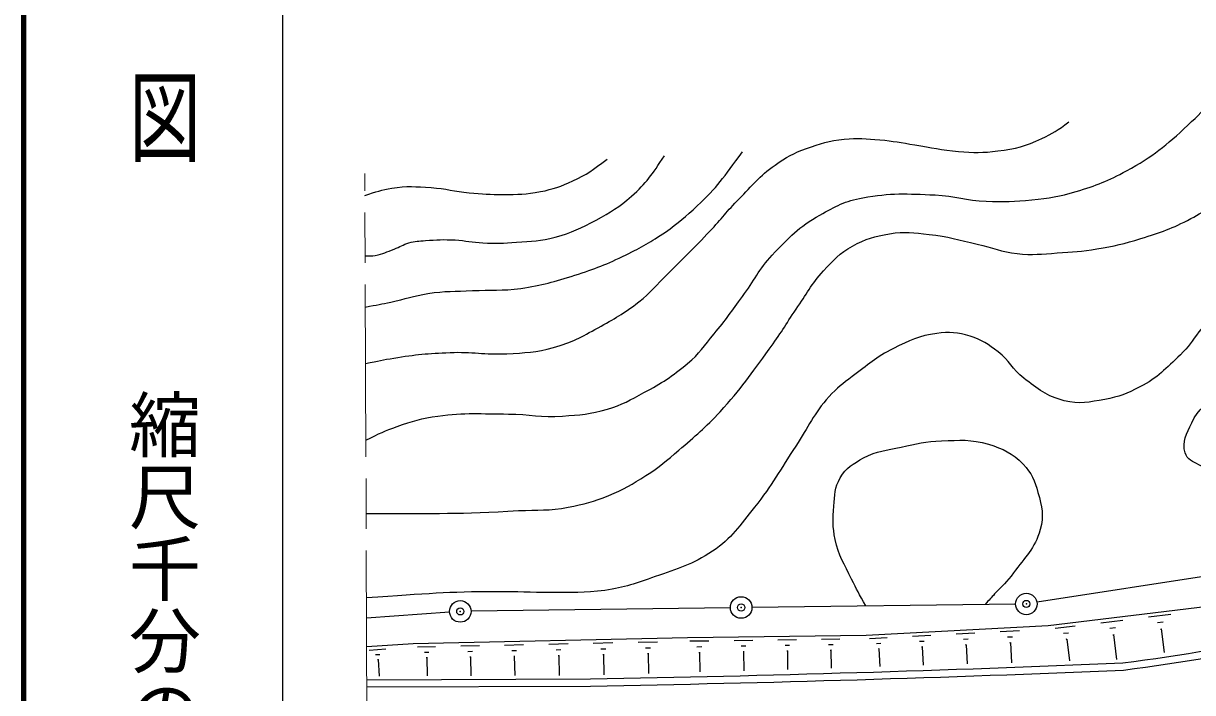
# Model space of a CAD drawing. Units: millimetres, scale not verified. Extents: x 40000 to 680000, y 20000 to 380000.
# Drawn here: x 40000 to 121270, y 269866 to 316413 of the extents above; entities that cross this region are included whole.
import ezdxf
from ezdxf.enums import TextEntityAlignment as Align

# ---------------------------------------------------------------- set-up
doc = ezdxf.new("R2010")
doc.units = ezdxf.units.MM
doc.header["$LTSCALE"] = 1000
doc.header["$PDMODE"] = 32
doc.header["$PDSIZE"] = 500
doc.linetypes.add('CHAIN', pattern=[18.5, 12, -1.5, 3.5, -1.5])
for name, color, linetype, lineweight in [('M-BGD', 7, 'Continuous', 25), ('M-BMK', 2, 'CHAIN', 13), ('M-BMK-ROW', 30, 'Continuous', 25), ('M-TTL', 2, 'Continuous', 140), ('M-TTL-BAND', 7, 'Continuous', 25)]:
    doc.layers.add(name, color=color, linetype=linetype, lineweight=lineweight)
doc.styles.add('@ＭＳ ゴシック', font='')
doc.styles.get('@ＭＳ ゴシック').set_extended_font_data('@MS Gothic')

msp = doc.modelspace()

# ---------------------------------------------------------------- linework, layer by layer
at = {"layer": 'M-BGD'}
for p, q in [((111227, 274538), (123588, 276038)), ((114883, 274730), (116425, 274917)), ((118197, 275132), (119746, 275320)), ((118834, 274738), (119222, 274785)), ((98588, 273871), (111227, 274538)), ((104827, 273950), (106133, 274019)), ((107888, 274111), (109229, 274182)), ((111717, 274346), (113114, 274515)), ((112292, 273990), (112641, 274032)), ((115518, 274338), (115903, 274384)), ((115718, 273893), (115815, 273904)), ((115766, 273899), (115977, 272167)), ((119036, 274291), (119133, 274303)), ((119084, 274297), (119283, 272658)), ((63861, 273066), (67082, 273288)), ((67082, 273288), (86172, 273705)), ((67393, 273045), (68652, 273072)), ((70408, 273111), (71694, 273139)), ((73449, 273177), (74763, 273206)), ((76518, 273244), (77859, 273273)), ((79615, 273311), (80980, 273341)), ((82727, 273379), (84080, 273409)), ((86172, 273705), (98588, 273871)), ((86312, 273457), (87650, 273474)), ((89394, 273498), (90707, 273515)), ((89892, 273111), (90220, 273115)), ((92451, 273539), (93739, 273556)), ((92939, 273159), (93261, 273164)), ((95483, 273580), (96745, 273597)), ((95962, 273207), (96277, 273212)), ((98808, 273633), (100046, 273698)), ((99292, 273286), (99601, 273302)), ((101800, 273790), (103072, 273857)), ((102297, 273434), (102615, 273451)), ((105337, 273584), (105664, 273601)), ((105480, 273199), (105562, 273203)), ((105521, 273201), (105592, 271857)), ((108412, 273736), (108747, 273753)), ((108559, 273340), (108642, 273345)), ((108601, 273342), (108674, 271949)), ((112474, 273587), (112561, 273597)), ((112518, 273592), (112702, 272069)), ((64025, 272826), (65182, 272906)), ((64483, 272509), (64772, 272529)), ((67874, 272677), (68188, 272684)), ((68000, 272302), (68079, 272304)), ((68039, 272303), (68067, 271028)), ((70898, 272735), (71220, 272742)), ((71027, 272352), (71108, 272354)), ((71068, 272353), (71096, 271040)), ((73950, 272794), (74279, 272801)), ((74082, 272402), (74164, 272404)), ((74123, 272403), (74153, 271052)), ((77030, 272853), (77365, 272860)), ((77164, 272453), (77248, 272455)), ((77206, 272454), (77237, 271065)), ((80136, 272913), (80477, 272920)), ((80273, 272506), (80358, 272508)), ((80315, 272507), (80346, 271101)), ((83243, 272985), (83581, 272992)), ((83379, 272582), (83463, 272583)), ((83421, 272583), (83451, 271194)), ((86819, 273062), (87154, 273066)), ((86950, 272662), (87034, 272663)), ((86992, 272663), (87010, 271301)), ((90020, 272719), (90102, 272720)), ((90061, 272719), (90079, 271392)), ((93065, 272775), (93146, 272776)), ((93105, 272775), (93123, 271484)), ((96085, 272830), (96164, 272831)), ((96124, 272831), (96141, 271574)), ((99427, 272921), (99505, 272925)), ((99466, 272923), (99532, 271675)), ((102437, 273059), (102516, 273063)), ((102476, 273061), (102545, 271766)), ((64615, 272170), (64687, 272175)), ((64651, 272172), (64731, 271014)), ((63870, 270762), (79424, 270823)), ((63872, 270262), (79426, 270323))]:
    msp.add_line(p, q, dxfattribs=at)
for centre, radius, start, end in [((90438, 466201), 196000, 277.61841, 284.80023), ((90438, 466201), 196500, 277.61177, 284.80148), ((52396, 1792388), 1521804, 271.01751, 272.41132), ((52396, 1792388), 1522304, 271.01738, 272.41217)]:
    msp.add_arc(centre, radius, start, end, dxfattribs=at)
for points, knots in [([(151745, 285430), (150437, 286090), (150039, 286310), (148882, 286716), (147974, 287035), (147457, 287210), (146513, 287400), (145442, 287614), (144826, 287680), (143734, 287718), (142364, 287767), (141595, 287665), (140226, 287582), (138889, 287500), (138138, 287442), (136810, 287263), (134748, 286985), (133615, 286693), (131571, 286306), (129842, 285980), (128890, 285709), (127152, 285441), (125871, 285243), (125144, 285067), (123849, 285122), (122982, 285158), (122471, 285301), (121708, 285714), (121275, 285948), (120891, 286062), (120751, 286534), (120514, 287337), (120869, 287863), (121207, 288630), (121649, 289635), (122329, 289925), (123029, 290771), (123815, 291721), (124315, 292212), (125011, 293231), (125617, 294118), (125827, 294696), (126332, 295645), (126970, 296847), (127114, 297651), (127926, 298743), (128761, 299865), (129357, 300461), (130568, 301158), (131786, 301858), (132601, 301999), (133962, 302342), (134978, 302598), (135587, 302550), (136605, 302798), (137922, 303119), (138631, 303419), (139885, 303937), (140871, 304344), (141417, 304612), (142299, 305212), (143939, 306327), (144687, 307199), (146012, 308674), (147016, 309792), (147512, 310488), (148290, 311772), (148822, 312650), (149068, 313180), (149429, 314141), (149986, 315627), (150109, 316532), (150317, 318105), (150462, 319202), (150498, 319607), (150545, 320929)], [0, 0, 0, 0, 1, 1, 1, 2, 2, 2, 3, 3, 3, 4, 4, 4, 5, 5, 5, 6, 6, 6, 7, 7, 7, 8, 8, 8, 9, 9, 9, 10, 10, 10, 11, 11, 11, 12, 12, 12, 13, 13, 13, 14, 14, 14, 15, 15, 15, 16, 16, 16, 17, 17, 17, 18, 18, 18, 19, 19, 19, 20, 20, 20, 21, 21, 21, 22, 22, 22, 23, 23, 23, 24, 24, 24, 25, 25, 25, 25]), ([(143028, 317601), (141959, 315797), (141571, 315214), (140448, 313825), (138994, 312029), (137872, 311303), (136194, 309715), (135057, 308639), (134435, 308019), (133255, 306991), (132300, 306159), (131704, 305765), (130746, 304936), (129328, 303709), (128595, 302953), (127257, 301638), (126556, 300949), (126174, 300551), (125513, 299822), (124649, 298870), (124198, 298306), (123410, 297289), (122718, 296397), (122406, 295840), (121713, 294948), (121226, 294319), (121001, 293917), (120423, 293371), (119400, 292403), (118855, 291769), (117603, 291124), (116706, 290662), (116160, 290443), (115166, 290264), (114082, 290069), (113414, 289895), (112346, 290169), (111124, 290481), (110527, 290977), (109527, 291746), (108742, 292349), (108549, 292966), (107758, 293562), (107058, 294090), (106641, 294414), (105799, 294661), (104927, 294916), (104381, 294975), (103481, 294852), (102247, 294684), (101585, 294356), (100470, 293801), (99256, 293196), (98687, 292657), (97603, 291841), (96942, 291344), (96556, 291069), (96002, 290455), (94916, 289252), (94589, 288358), (93684, 287014), (92564, 285353), (92082, 284314), (90816, 282761), (89774, 281482), (89273, 280620), (87901, 279702), (86484, 278755), (85518, 278503), (83911, 277934), (82579, 277462), (81820, 277182), (80422, 276978), (78961, 276765), (78122, 276845), (76646, 276835), (75199, 276825), (74389, 276884), (72942, 276883), (69386, 276878), (68194, 276742), (63848, 276452)], [0, 0, 0, 0, 1, 1, 1, 2, 2, 2, 3, 3, 3, 4, 4, 4, 5, 5, 5, 6, 6, 6, 7, 7, 7, 8, 8, 8, 9, 9, 9, 10, 10, 10, 11, 11, 11, 12, 12, 12, 13, 13, 13, 14, 14, 14, 15, 15, 15, 16, 16, 16, 17, 17, 17, 18, 18, 18, 19, 19, 19, 20, 20, 20, 21, 21, 21, 22, 22, 22, 23, 23, 23, 24, 24, 24, 25, 25, 25, 26, 26, 26, 27, 27, 27, 27]), ([(63824, 282331), (68910, 282339), (70290, 282277), (74424, 282522), (75769, 282602), (76544, 282493), (77865, 282761), (78988, 282988), (79626, 283135), (80685, 283573), (81742, 284011), (82300, 284344), (83265, 284959), (84219, 285567), (84700, 285991), (85559, 286728), (86723, 287724), (87386, 288279), (88427, 289404), (89894, 290990), (90567, 292010), (91844, 293753), (92615, 294805), (92968, 295450), (93708, 296525), (94436, 297583), (94752, 298254), (95619, 299201), (96317, 299962), (96722, 300424), (97627, 300922), (98558, 301433), (99159, 301607), (100207, 301782), (101266, 301959), (101889, 301854), (102955, 301734), (104280, 301585), (105000, 301354), (106301, 301065), (107388, 300824), (107965, 300510), (109073, 300396), (110150, 300285), (110764, 300377), (111845, 300444), (112931, 300510), (113544, 300546), (114616, 300730), (115826, 300938), (116505, 301078), (117675, 301447), (119065, 301885), (119853, 302149), (121140, 302833), (122278, 303439), (122892, 303850), (123864, 304697), (124722, 305444), (125032, 306034), (125776, 306895), (126948, 308253), (127517, 309093), (128763, 310384), (129698, 311353), (130038, 311680), (131248, 312774)], [0, 0, 0, 0, 1, 1, 1, 2, 2, 2, 3, 3, 3, 4, 4, 4, 5, 5, 5, 6, 6, 6, 7, 7, 7, 8, 8, 8, 9, 9, 9, 10, 10, 10, 11, 11, 11, 12, 12, 12, 13, 13, 13, 14, 14, 14, 15, 15, 15, 16, 16, 16, 17, 17, 17, 18, 18, 18, 19, 19, 19, 20, 20, 20, 21, 21, 21, 22, 22, 22, 22]), ([(63804, 287416), (64786, 287914), (65105, 288061), (65978, 288377), (67053, 288765), (67682, 288941), (68814, 289098), (70711, 289360), (71800, 289256), (73716, 289242), (75181, 289231), (76003, 288997), (77465, 289098), (78697, 289183), (79404, 289231), (80589, 289579), (81637, 289886), (82176, 290212), (83136, 290732), (84386, 291409), (85075, 291838), (86164, 292751), (86995, 293447), (87323, 293983), (88014, 294817), (88827, 295797), (89231, 296387), (89985, 297413), (90806, 298529), (91102, 299287), (92052, 300296), (93211, 301529), (93892, 302256), (95368, 303084), (96463, 303698), (97113, 304064), (98348, 304286), (100280, 304633), (101409, 304573), (103370, 304478), (104768, 304410), (105528, 304098), (106927, 304045), (108166, 303999), (108866, 304010), (110099, 304141), (111315, 304271), (112006, 304360), (113175, 304718), (114592, 305152), (115384, 305448), (116684, 306160), (118501, 307156), (119427, 307913), (120937, 309332), (121701, 310050), (121987, 310319), (122811, 311255)], [0, 0, 0, 0, 1, 1, 1, 2, 2, 2, 3, 3, 3, 4, 4, 4, 5, 5, 5, 6, 6, 6, 7, 7, 7, 8, 8, 8, 9, 9, 9, 10, 10, 10, 11, 11, 11, 12, 12, 12, 13, 13, 13, 14, 14, 14, 15, 15, 15, 16, 16, 16, 17, 17, 17, 18, 18, 18, 19, 19, 19, 19]), ([(63783, 292750), (64709, 292961), (64979, 293006), (65753, 293136), (67262, 293391), (68124, 293453), (69653, 293522), (71193, 293592), (72059, 293354), (73597, 293437), (74879, 293505), (75617, 293528), (76855, 293865), (78128, 294212), (78781, 294609), (79941, 295237), (81093, 295861), (81733, 296238), (82771, 297037), (83629, 297698), (83993, 298205), (84764, 298966), (85935, 300122), (86588, 300774), (87722, 301967), (88530, 302817), (88908, 303365), (89736, 304196), (90685, 305148), (91143, 305782), (92244, 306554), (93035, 307108), (93522, 307381), (94430, 307711), (95419, 308070), (95999, 308240), (97045, 308354), (98010, 308460), (98563, 308390), (99531, 308311), (100483, 308233), (101008, 308109), (101953, 307968), (103143, 307791), (103797, 307592), (104997, 307497), (106065, 307412), (106677, 307404), (107740, 307540), (108965, 307695), (109671, 307860), (110784, 308397), (111562, 308773), (111871, 308962), (112670, 309554)], [0, 0, 0, 0, 1, 1, 1, 2, 2, 2, 3, 3, 3, 4, 4, 4, 5, 5, 5, 6, 6, 6, 7, 7, 7, 8, 8, 8, 9, 9, 9, 10, 10, 10, 11, 11, 11, 12, 12, 12, 13, 13, 13, 14, 14, 14, 15, 15, 15, 16, 16, 16, 17, 17, 17, 18, 18, 18, 18]), ([(63753, 300239), (64073, 300230), (64187, 300242), (64462, 300279), (64995, 300349), (65263, 300528), (65767, 300714), (66177, 300865), (66377, 301029), (66796, 301149), (67231, 301274), (67493, 301272), (67944, 301307), (68745, 301370), (69199, 301390), (70001, 301347), (70761, 301306), (71180, 301180), (71940, 301149), (72851, 301112), (73366, 301116), (74275, 301189), (75332, 301273), (75943, 301264), (76965, 301545), (78128, 301864), (78748, 302170), (79814, 302732), (80839, 303271), (81395, 303633), (82268, 304394), (83336, 305325), (83656, 305858), (84563, 307203)], [0, 0, 0, 0, 1, 1, 1, 2, 2, 2, 3, 3, 3, 4, 4, 4, 5, 5, 5, 6, 6, 6, 7, 7, 7, 8, 8, 8, 9, 9, 9, 10, 10, 10, 11, 11, 11, 11]), ([(63767, 296678), (64630, 296842), (64855, 296887), (65550, 297034), (66559, 297247), (67103, 297467), (68122, 297628), (69315, 297816), (70002, 297757), (71208, 297825), (72521, 297899), (73270, 297794), (74572, 297984), (76066, 298202), (76892, 298433), (78331, 298894), (79757, 299351), (80546, 299659), (81892, 300318), (82999, 300860), (83604, 301205), (84622, 301901), (85547, 302533), (86015, 302961), (86838, 303721), (88244, 305021), (88640, 305665), (89984, 307480)], [0, 0, 0, 0, 1, 1, 1, 2, 2, 2, 3, 3, 3, 4, 4, 4, 5, 5, 5, 6, 6, 6, 7, 7, 7, 8, 8, 8, 9, 9, 9, 9]), ([(63736, 304433), (64561, 304733), (64862, 304816), (65609, 304948), (66660, 305133), (67275, 305056), (68339, 304987), (69382, 304920), (69950, 304728), (70991, 304631), (71915, 304545), (72436, 304504), (73365, 304512), (74372, 304522), (74947, 304521), (75937, 304710), (76849, 304885), (77347, 305078), (78192, 305462), (79191, 305916), (79546, 306203), (80566, 306966)], [0, 0, 0, 0, 1, 1, 1, 2, 2, 2, 3, 3, 3, 4, 4, 4, 5, 5, 5, 6, 6, 6, 7, 7, 7, 7]), ([(98559, 275893), (98064, 276759), (97930, 277015), (97569, 277755), (97056, 278809), (96656, 279379), (96421, 280527), (96240, 281407), (96267, 281930), (96342, 282824), (96407, 283613), (96377, 284121), (96777, 284804), (97198, 285524), (97669, 285790), (98401, 286190), (99333, 286700), (99979, 286706), (101015, 286943), (102098, 287190), (102716, 287338), (103826, 287379), (105097, 287425), (105856, 287506), (107074, 287141), (108116, 286828), (108736, 286539), (109490, 285755), (110094, 285126), (110282, 284614), (110519, 283775), (110793, 282805), (110956, 282169), (110678, 281201), (110296, 279872), (109635, 279304), (108816, 278191), (108362, 277573), (108026, 277293), (107509, 276726), (107249, 276440), (107166, 276349), (106840, 275996)], [0, 0, 0, 0, 1, 1, 1, 2, 2, 2, 3, 3, 3, 4, 4, 4, 5, 5, 5, 6, 6, 6, 7, 7, 7, 8, 8, 8, 9, 9, 9, 10, 10, 10, 11, 11, 11, 12, 12, 12, 13, 13, 13, 14, 14, 14, 14])]:
    msp.add_open_spline(points, degree=3, knots=knots, dxfattribs=at)
at = {"layer": 'M-BMK'}
msp.add_line((63882, 267762), (63730, 305975), dxfattribs=at)
msp.add_arc((90438, 466201), 200000, 277.61177, 284.81006, dxfattribs=at)
at = {"layer": 'M-BMK-ROW'}
for p, q in [((128708, 278979), (110454, 276147)), ((89140, 275774), (71118, 275525)), ((108963, 276023), (90640, 275794)), ((69620, 275460), (63853, 275035))]:
    msp.add_line(p, q, dxfattribs=at)
for centre in [(89890, 275785), (109713, 276032), (70368, 275515)]:
    msp.add_circle(centre, 750, dxfattribs=at)
for p in [(70368, 275515), (89890, 275785), (109713, 276032)]:
    msp.add_point(p, dxfattribs=at)
at = {"layer": 'M-TTL'}
msp.add_line((40000, 380000), (40000, 20000), dxfattribs=at)
at = {"layer": 'M-TTL-BAND'}
msp.add_line((58000, 370000), (58000, 20000), dxfattribs=at)

# ---------------------------------------------------------------- texts
at = {"layer": 'M-TTL-BAND', "style": '@ＭＳ ゴシック', "width": 1.4}
msp.add_text('平  面  図', height=3666, rotation=270, dxfattribs=at).set_placement((49777, 306475), align=Align.MIDDLE_RIGHT)
at = {"layer": 'M-TTL-BAND', "style": '@ＭＳ ゴシック'}
msp.add_text('縮尺千分の一', height=3666, rotation=270, dxfattribs=at).set_placement((49777, 261030), align=Align.MIDDLE_RIGHT)

doc.saveas('drawing.dxf')
